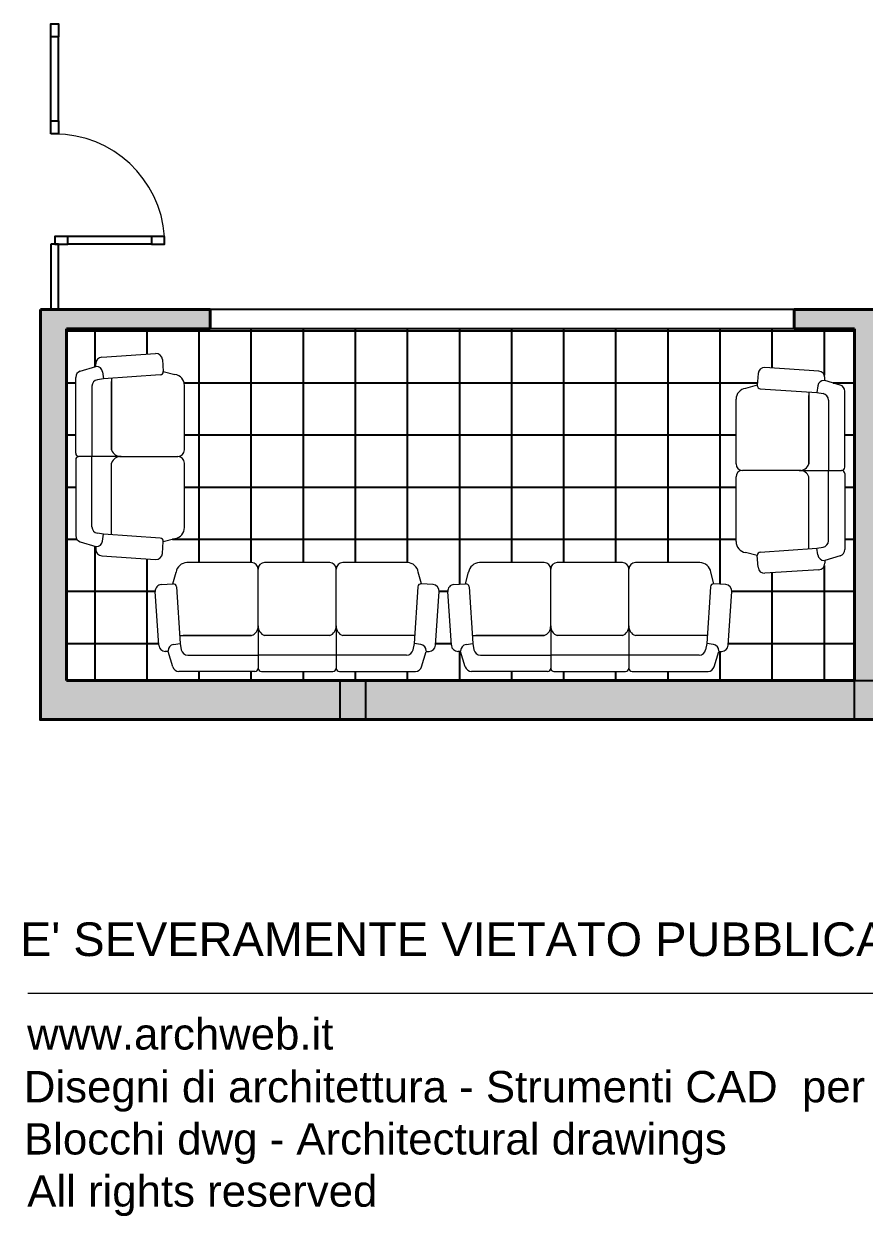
# Model space of a CAD drawing. Header units: millimetres. Extents: x 402.6 to 431.2, y 170 to 191.3.
# Drawn here: x 402.65 to 409.11, y 170 to 179.16 of the extents above; entities that cross this region are included whole.
import ezdxf

# ---------------------------------------------------------------- set-up
doc = ezdxf.new("R2010")
doc.units = ezdxf.units.MM
for name, color, linetype, lineweight in [('ARREDI attrezzature - furniture', 175, 'Continuous', 9), ('MURATURA sezioni - section wall', 7, 'Continuous', 40), ('PROIEZIONI finissime - fine lines', 251, 'Continuous', 9), ('SEZIONI medie - small section', 2, 'Continuous', 25), ('www.archweb.it - All rights reserved', 2, 'Continuous', 5)]:
    doc.layers.add(name, color=color, linetype=linetype, lineweight=lineweight)
doc.layers.add('MURATURE tratteggi - hatch wall', color=253, linetype='Continuous', true_color=0xa8a8a8)
doc.layers.add('VETRATE sezioni - windows sections', color=171, linetype='Continuous', true_color=0x4d79ff)
doc.layers.add('PAVIMENTI - flooring', color=250, linetype='Continuous')
doc.layers.add('PILASTRI - structure', color=7, linetype='Continuous', plot=False)
doc.styles.get("Standard").update_dxf_attribs({"font": 'arial.ttf'})

msp = doc.modelspace()

# ---------------------------------------------------------------- hatches: boundary and pattern name
at = {"layer": 'MURATURE tratteggi - hatch wall'}
h = msp.add_hatch(color=256, dxfattribs=at)
h.dxf.hatch_style = 1
h.paths.add_polyline_path([(413.0307, 188.3044), (412.7807, 188.3044), (412.7808, 188.0544), (412.8261, 188.0544), (412.8261, 179.8069), (409.8212, 179.8069), (409.8212, 180.5001), (409.6315, 180.5001), (409.6315, 180.3501), (409.6712, 180.3501), (409.6712, 179.6569), (416.6745, 179.6569), (416.6745, 180.0388), (416.7256, 180.0388), (416.7256, 180.1888), (416.5245, 180.1888), (416.5245, 179.8069), (414.5261, 179.8069), (414.5261, 180.3069), (414.3761, 180.3069), (414.3761, 179.8069), (412.9761, 179.8069), (412.9761, 181.0069), (415.6169, 181.0069), (415.6169, 181.1569), (412.9761, 181.1569), (412.9761, 188.0544), (413.0308, 188.0544)])
h.paths.add_polyline_path([(408.0307, 188.3044), (407.7807, 188.3044), (407.7808, 188.0544), (407.8212, 188.0544), (407.8212, 188.0045), (407.9712, 188.0045), (407.9712, 188.0544), (408.0308, 188.0544)])
h.paths.add_polyline_path([(407.9712, 187.0995), (407.8212, 187.0995), (407.8212, 185.0826), (407.7713, 185.0826), (407.7713, 184.9826), (407.8212, 184.9826), (407.8212, 179.6569), (408.0712, 179.6569), (408.0712, 180.3501), (408.1015, 180.3501), (408.1015, 180.5001), (407.9712, 180.5001)])
h.paths.add_polyline_path([(403.0308, 188.0444), (403.5157, 188.0444), (403.5157, 188.3045), (402.7808, 188.3045), (402.7808, 179.6568), (403.0308, 179.6568), (403.0308, 184.9825), (406.8663, 184.9826), (406.8663, 185.0826), (403.0308, 185.0826)])
h.paths.add_polyline_path([(419.4809, 188.3444), (416.9987, 188.3444), (416.9987, 188.0444), (417.8309, 188.0444), (417.8309, 180.1888), (417.7006, 180.1888), (417.7006, 180.0388), (417.8309, 180.0388), (417.8309, 179.6569), (421.3309, 179.6569), (421.3309, 179.8069), (419.6809, 179.8069), (419.6809, 180.3069), (419.5309, 180.3069), (419.5309, 179.8069), (418.1309, 179.8069), (418.1309, 181.0069), (419.6809, 181.0069), (419.6809, 181.1569), (418.1309, 181.1569), (418.1309, 183.1569), (421.3309, 183.1569), (421.3309, 183.3069), (418.1309, 183.3069), (418.1309, 188.0444), (419.4809, 188.0444)])
h.paths.add_polyline_path([(423.6434, 188.3444), (420.9809, 188.3444), (420.9809, 188.0444), (422.3309, 188.0444), (422.3309, 179.9569), (422.4809, 179.9569), (422.4809, 188.0444), (423.6434, 188.0444)])
h.paths.add_polyline_path([(427.8184, 188.3444), (425.1434, 188.3444), (425.1434, 188.0444), (426.3059, 188.0444), (426.3059, 183.3069), (423.4809, 183.3069), (423.4809, 183.1569), (426.3059, 183.1569), (426.3059, 181.1569), (424.7559, 181.1569), (424.7559, 181.0069), (426.3059, 181.0069), (426.3059, 179.8069), (424.9059, 179.8069), (424.9059, 180.3069), (424.7559, 180.3069), (424.7559, 179.8069), (423.5309, 179.8069), (423.5309, 179.6569), (428.6549, 179.6569), (428.6549, 179.8069), (428.0059, 179.8069), (428.0059, 180.3069), (427.8559, 180.3069), (427.8559, 179.8069), (426.4559, 179.8069), (426.4559, 181.0069), (428.0059, 181.0069), (428.0059, 181.1569), (426.4559, 181.1569), (426.4559, 183.1569), (429.6809, 183.1569), (429.6809, 183.3069), (426.4559, 183.3069), (426.4559, 188.0444), (427.8184, 188.0444)])
h.paths.add_polyline_path([(430.9809, 188.3444), (429.3184, 188.3444), (429.3184, 188.0444), (430.6809, 188.0444), (430.6809, 179.8069), (429.6549, 179.8069), (429.6549, 179.6569), (430.9809, 179.6569)])
h.paths.add_polyline_path([(430.9809, 176.9651), (427.3553, 176.9651), (427.3553, 176.8151), (430.6809, 176.8151), (430.6809, 174.1151), (427.7309, 174.1151), (427.7309, 175.9651), (427.5809, 175.9651), (427.5809, 174.1151), (426.4309, 174.1151), (426.4309, 175.8151), (426.8869, 175.8151), (426.8869, 175.9651), (426.4309, 175.9651), (426.4309, 176.8151), (426.5053, 176.8151), (426.5053, 176.9651), (421.8309, 176.9651), (421.8309, 176.8151), (426.2809, 176.8151), (426.2809, 174.1151), (420.1309, 174.1151), (420.1309, 174.5151), (419.9809, 174.5151), (419.9809, 174.1151), (418.1309, 174.1151), (418.1309, 175.6151), (419.9809, 175.6151), (419.9809, 175.4151), (420.1309, 175.4151), (420.1309, 176.9651), (417.8309, 176.9651), (417.8309, 175.9651), (415.9794, 175.9651), (415.9794, 175.8151), (417.8309, 175.8151), (417.8309, 174.1151), (413.5809, 174.1151), (413.5809, 176.8151), (416.6294, 176.8151), (416.6294, 176.9651), (410.3824, 176.9651), (410.3824, 176.8151), (413.4309, 176.8151), (413.4309, 174.1151), (409.1809, 174.1151), (409.1809, 175.8151), (411.0324, 175.8151), (411.0324, 175.9651), (409.1809, 175.9651), (409.1809, 176.9651), (408.5676, 176.9651), (408.5676, 176.8151), (409.0309, 176.8151), (409.0309, 174.1151), (402.9808, 174.1151), (402.9808, 176.8151), (404.0845, 176.8151), (404.0845, 176.9651), (402.7808, 176.9651), (402.7808, 173.8151), (430.9809, 173.8151)])
h.paths.add_polyline_path([(419.8309, 176.7651), (419.8309, 175.9151), (418.1309, 175.9151), (418.1309, 176.7651)], flags=16)
at = {"layer": 'PAVIMENTI - flooring'}
h = msp.add_hatch(dxfattribs=at)
h.set_pattern_fill('_USER', color=256, scale=0.4, angle=90, double=1, pattern_type=0)
h.set_pattern_definition([(90, (0, 0), (-0.4, 0), []), (180, (0, 0), (0, -0.4), [])])
h.paths.add_polyline_path([(409.0309, 176.8151), (408.5676, 176.8151), (404.0845, 176.8151), (402.9808, 176.8151), (402.9808, 174.1151), (409.0309, 174.1151)])
h.paths.add_polyline_path([(403.8869, 175.8851, -0.414214), (403.8369, 175.8351, -0.414214), (403.8869, 175.7851), (403.8869, 175.289, -0.372588), (403.8141, 175.2049), (403.724, 175.1817), (403.718, 175.0915, -0.414214), (403.6648, 175.0449), (403.2521, 175.0724, -0.394867), (403.2054, 175.1223), (403.2054, 175.1435), (403.0873, 175.1795, -0.33005), (403.0519, 175.2273), (403.0519, 175.8101, -0.414214), (403.0769, 175.8351, -0.414214), (403.0519, 175.8601), (403.0519, 176.4428, -0.33005), (403.0873, 176.4907), (403.2054, 176.5267), (403.2054, 176.5479, -0.394867), (403.2521, 176.5978), (403.6648, 176.6253, -0.414214), (403.718, 176.5787), (403.724, 176.4885), (403.8141, 176.4653, -0.372588), (403.8869, 176.3812)], flags=16)
h.paths.add_polyline_path([(403.4019, 175.8351, -0.020175), (403.3957, 175.8351, 0.302776), (403.3269, 175.7851), (403.3269, 175.2335), (403.2666, 175.2375), (403.2186, 175.2456, -0.366122), (403.1769, 175.2949), (403.1769, 175.8351), (403.1769, 176.3753, -0.366122), (403.2186, 176.4246), (403.2666, 176.4327), (403.3269, 176.4367), (403.3269, 175.8851, 0.302776), (403.3957, 175.8351, -0.020175)], flags=0)
h.paths.add_polyline_path([(405.0024, 175.02, -0.414214), (405.0524, 174.97, -0.414214), (405.1024, 175.02), (405.5985, 175.02, -0.372588), (405.6826, 174.9472), (405.7059, 174.8571), (405.7961, 174.8511, -0.414214), (405.8426, 174.7979), (405.8151, 174.3852, -0.394867), (405.7653, 174.3385), (405.744, 174.3385), (405.708, 174.2204, -0.33005), (405.6602, 174.185), (405.0774, 174.185, -0.414214), (405.0524, 174.21, -0.414214), (405.0274, 174.185), (404.4774, 174.185, -0.414214), (404.4524, 174.21, -0.414214), (404.4274, 174.185), (403.8447, 174.185, -0.33005), (403.7968, 174.2204), (403.7609, 174.3385), (403.7396, 174.3385, -0.394867), (403.6897, 174.3852), (403.6622, 174.7979, -0.414214), (403.7088, 174.8511), (403.799, 174.8571), (403.8222, 174.9472, -0.372588), (403.9064, 175.02), (404.4024, 175.02, -0.414214), (404.4524, 174.97, -0.414214), (404.5024, 175.02)], flags=16)
h.paths.add_polyline_path([(404.4524, 174.535, -0.020175), (404.4524, 174.5288, 0.302776), (404.5024, 174.46), (405.0024, 174.46, 0.302776), (405.0524, 174.5288, -0.020175), (405.0524, 174.535, -0.020175), (405.0524, 174.5288, 0.302776), (405.1024, 174.46), (405.654, 174.46), (405.65, 174.3997), (405.6419, 174.3517, -0.366122), (405.5926, 174.31), (404.4524, 174.31), (403.9122, 174.31, -0.366122), (403.8629, 174.3517), (403.8548, 174.3997), (403.8508, 174.46), (404.4024, 174.46, 0.302776), (404.4524, 174.5288, -0.020175)], flags=0)
h.paths.add_polyline_path([(405.9556, 174.8511), (406.0458, 174.8571), (406.069, 174.9472, -0.372588), (406.1531, 175.02), (406.6492, 175.02, -0.414214), (406.6992, 174.97, -0.414214), (406.7492, 175.02), (407.2492, 175.02, -0.414214), (407.2992, 174.97, -0.414214), (407.3492, 175.02), (407.8453, 175.02, -0.372588), (407.9294, 174.9472), (407.9526, 174.8571), (408.0429, 174.8511, -0.414214), (408.0894, 174.7979), (408.0619, 174.3852, -0.394867), (408.012, 174.3385), (407.9908, 174.3385), (407.9548, 174.2204, -0.33005), (407.907, 174.185), (407.3242, 174.185, -0.414214), (407.2992, 174.21, -0.414214), (407.2742, 174.185), (406.7242, 174.185, -0.414214), (406.6992, 174.21, -0.414214), (406.6742, 174.185), (406.0915, 174.185, -0.33005), (406.0436, 174.2204), (406.0077, 174.3385), (405.9864, 174.3385, -0.394867), (405.9365, 174.3852), (405.909, 174.7979, -0.414214)], flags=16)
h.paths.add_polyline_path([(406.0976, 174.46), (406.6492, 174.46, 0.302776), (406.6992, 174.5288, -0.020175), (406.6992, 174.535, -0.020175), (406.6992, 174.5288, 0.302776), (406.7492, 174.46), (407.2492, 174.46, 0.302776), (407.2992, 174.5288, -0.020175), (407.2992, 174.535, -0.020175), (407.2992, 174.5288, 0.302776), (407.3492, 174.46), (407.9008, 174.46), (407.8968, 174.3997), (407.8887, 174.3517, -0.366122), (407.8394, 174.31), (406.6992, 174.31), (406.159, 174.31, -0.366122), (406.1097, 174.3517), (406.1016, 174.3997)], flags=0)
h.paths.add_polyline_path([(408.1221, 176.2743, -0.372588), (408.1949, 176.3584), (408.2849, 176.3817), (408.2909, 176.4719, -0.414214), (408.3441, 176.5185), (408.7568, 176.491, -0.394867), (408.8035, 176.4411), (408.8035, 176.4198), (408.9216, 176.3838, -0.33005), (408.9571, 176.336), (408.9571, 175.7533, -0.414214), (408.9321, 175.7283, -0.414214), (408.9571, 175.7033), (408.9571, 175.1205, -0.33005), (408.9216, 175.0727), (408.8035, 175.0367), (408.8035, 175.0154, -0.394867), (408.7568, 174.9655), (408.3441, 174.938, -0.414214), (408.2909, 174.9846), (408.2849, 175.0748), (408.1949, 175.0981, -0.372588), (408.1221, 175.1822), (408.1221, 175.6783, -0.414214), (408.1721, 175.7283, -0.414214), (408.1221, 175.7783)], flags=16)
h.paths.add_polyline_path([(408.6071, 175.7283, -0.020175), (408.6133, 175.7283, 0.302776), (408.6821, 175.7783), (408.6821, 176.3299), (408.7424, 176.3259), (408.7904, 176.3178, -0.366122), (408.8321, 176.2685), (408.8321, 175.7283), (408.8321, 175.188, -0.366122), (408.7904, 175.1387), (408.7424, 175.1306), (408.6821, 175.1266), (408.6821, 175.6783, 0.302776), (408.6133, 175.7283, -0.020175)], flags=0)

# ---------------------------------------------------------------- linework, layer by layer
at = {"layer": 'ARREDI attrezzature - furniture'}
for p, q in [((403.2521, 176.5978), (403.6648, 176.6253)), ((403.0873, 176.4907), (403.2054, 176.5267)), ((403.2054, 176.5267), (403.2054, 176.5479)), ((403.718, 176.5787), (403.7241, 176.4882)), ((408.7568, 176.491), (408.3441, 176.5185)), ((403.0519, 175.8601), (403.0519, 176.4428)), ((403.2666, 176.4327), (403.2186, 176.4246)), ((403.2585, 176.4844), (403.2666, 176.4327)), ((403.7008, 176.4616), (403.2666, 176.4327)), ((408.2909, 176.4719), (408.2849, 176.3814)), ((408.8035, 176.4198), (408.8035, 176.4411)), ((403.1769, 176.3753), (403.1769, 175.8351)), ((408.3082, 176.3548), (408.7424, 176.3259)), ((408.7504, 176.3776), (408.7424, 176.3259)), ((408.9216, 176.3838), (408.8035, 176.4198)), ((408.9571, 175.7533), (408.9571, 176.336)), ((408.7424, 176.3259), (408.7904, 176.3178)), ((408.8321, 176.2685), (408.8321, 175.7283)), ((403.0519, 175.8101), (403.0519, 175.2273)), ((403.4019, 175.8351), (403.0769, 175.8351)), ((403.4019, 175.8351), (403.0769, 175.8351)), ((403.1769, 175.2949), (403.1769, 175.8351)), ((408.6071, 175.7283), (408.9321, 175.7283)), ((408.6071, 175.7283), (408.9321, 175.7283)), ((408.8321, 175.188), (408.8321, 175.7283)), ((408.9571, 175.7033), (408.9571, 175.1205)), ((403.2666, 175.2375), (403.2186, 175.2456)), ((403.2585, 175.1858), (403.2666, 175.2375)), ((403.7008, 175.2086), (403.2666, 175.2375)), ((403.0873, 175.1795), (403.2054, 175.1435)), ((403.2054, 175.1435), (403.2054, 175.1223)), ((403.718, 175.0915), (403.7241, 175.182)), ((403.2521, 175.0724), (403.6648, 175.0449)), ((408.2909, 174.9846), (408.2849, 175.0751)), ((408.3082, 175.1017), (408.7424, 175.1306)), ((408.7424, 175.1306), (408.7904, 175.1387)), ((408.7504, 175.079), (408.7424, 175.1306)), ((408.9216, 175.0727), (408.8035, 175.0367)), ((408.7568, 174.9655), (408.3441, 174.938)), ((408.8035, 175.0367), (408.8035, 175.0154)), ((403.6897, 174.3852), (403.6622, 174.7979)), ((403.7088, 174.8511), (403.7993, 174.8572)), ((403.8259, 174.8339), (403.8548, 174.3997)), ((405.6789, 174.8339), (405.65, 174.3997)), ((405.7961, 174.8511), (405.7056, 174.8572)), ((405.8151, 174.3852), (405.8426, 174.7979)), ((405.9365, 174.3852), (405.909, 174.7979)), ((405.9556, 174.8511), (406.0461, 174.8572)), ((406.0727, 174.8339), (406.1016, 174.3997)), ((407.9257, 174.8339), (407.8968, 174.3997)), ((408.0429, 174.8511), (407.9523, 174.8572)), ((408.0619, 174.3852), (408.0894, 174.7979)), ((404.4524, 174.535), (404.4524, 174.21)), ((404.4524, 174.535), (404.4524, 174.21)), ((405.0524, 174.535), (405.0524, 174.21)), ((405.0524, 174.535), (405.0524, 174.21)), ((406.6992, 174.535), (406.6992, 174.21)), ((406.6992, 174.535), (406.6992, 174.21)), ((407.2992, 174.535), (407.2992, 174.21)), ((407.2992, 174.535), (407.2992, 174.21)), ((403.7609, 174.3385), (403.7396, 174.3385)), ((403.7968, 174.2204), (403.7609, 174.3385)), ((403.8031, 174.3916), (403.8548, 174.3997)), ((403.8548, 174.3997), (403.8629, 174.3517)), ((405.65, 174.3997), (405.6419, 174.3517)), ((405.7017, 174.3916), (405.65, 174.3997)), ((405.708, 174.2204), (405.744, 174.3385)), ((405.744, 174.3385), (405.7653, 174.3385)), ((406.0077, 174.3385), (405.9864, 174.3385)), ((406.0436, 174.2204), (406.0077, 174.3385)), ((406.0499, 174.3916), (406.1016, 174.3997)), ((406.1016, 174.3997), (406.1097, 174.3517)), ((407.8968, 174.3997), (407.8887, 174.3517)), ((407.9485, 174.3916), (407.8968, 174.3997)), ((407.9548, 174.2204), (407.9908, 174.3385)), ((407.9908, 174.3385), (408.012, 174.3385)), ((403.9122, 174.31), (404.4524, 174.31)), ((405.5926, 174.31), (404.4524, 174.31)), ((406.159, 174.31), (406.6992, 174.31)), ((407.8394, 174.31), (406.6992, 174.31)), ((404.4274, 174.185), (403.8447, 174.185)), ((404.4774, 174.185), (405.0274, 174.185)), ((405.0774, 174.185), (405.6602, 174.185)), ((406.6742, 174.185), (406.0915, 174.185)), ((406.7242, 174.185), (407.2742, 174.185)), ((407.3242, 174.185), (407.907, 174.185))]:
    msp.add_line(p, q, dxfattribs=at)
at = {"layer": 'ARREDI attrezzature - furniture', "lineweight": 20}
for p, q in [((403.3269, 176.4367), (403.3269, 175.8851)), ((403.724, 176.4885), (403.8141, 176.4653)), ((403.3269, 175.8851), (403.3269, 176.4101)), ((403.8869, 175.8851), (403.8869, 176.3812)), ((408.2849, 176.3817), (408.1949, 176.3584)), ((408.6821, 176.3299), (408.6821, 175.7783)), ((408.1221, 175.7783), (408.1221, 176.2743)), ((408.6821, 175.7783), (408.6821, 176.3033)), ((403.3269, 175.2335), (403.3269, 175.7851)), ((403.4019, 175.8351), (403.8369, 175.8351)), ((403.8869, 175.289), (403.8869, 175.7851)), ((408.6071, 175.7283), (408.1721, 175.7283)), ((408.1221, 175.1822), (408.1221, 175.6783)), ((408.6821, 175.1266), (408.6821, 175.6783)), ((403.724, 175.1817), (403.8141, 175.2049)), ((408.2849, 175.0748), (408.1949, 175.0981)), ((404.4024, 175.02), (403.9064, 175.02)), ((404.4524, 174.535), (404.4524, 174.97)), ((405.0024, 175.02), (404.5024, 175.02)), ((405.0524, 174.535), (405.0524, 174.97)), ((405.5985, 175.02), (405.1024, 175.02)), ((406.6492, 175.02), (406.1531, 175.02)), ((406.6992, 174.535), (406.6992, 174.97)), ((407.2492, 175.02), (406.7492, 175.02)), ((407.2992, 174.535), (407.2992, 174.97)), ((407.8453, 175.02), (407.3492, 175.02)), ((403.799, 174.8571), (403.8222, 174.9472)), ((405.7059, 174.8571), (405.6826, 174.9472)), ((406.0458, 174.8571), (406.069, 174.9472)), ((407.9526, 174.8571), (407.9294, 174.9472)), ((403.8508, 174.46), (404.4024, 174.46)), ((404.4024, 174.46), (403.8774, 174.46)), ((405.0024, 174.46), (404.5024, 174.46)), ((405.654, 174.46), (405.1024, 174.46)), ((406.0976, 174.46), (406.6492, 174.46)), ((406.6492, 174.46), (406.1242, 174.46)), ((407.2492, 174.46), (406.7492, 174.46)), ((407.9008, 174.46), (407.3492, 174.46))]:
    msp.add_line(p, q, dxfattribs=at)
at = {"layer": 'ARREDI attrezzature - furniture'}
for centre, radius, start, end in [((403.6681, 176.5754), 0.05, 3.8102, 93.8102), ((403.2554, 176.5479), 0.05, 93.8102, 180), ((403.2091, 176.4767), 0.05, 8.89979, 90), ((408.3408, 176.4686), 0.05, 86.1898, 176.1898), ((403.1019, 176.4428), 0.05, 106.93811, 180), ((403.2269, 176.3753), 0.05, 99.56488, 180), ((403.6991, 176.4866), 0.025, 273.8102, 3.8102), ((408.7535, 176.4411), 0.05, 0, 86.1898), ((408.3098, 176.3797), 0.025, 176.1898, 266.1898), ((408.7998, 176.3698), 0.05, 90, 171.10021), ((408.9071, 176.336), 0.05, 360, 73.06189), ((408.7821, 176.2685), 0.05, 360, 80.43512), ((403.0769, 175.8601), 0.025, 180, 270), ((403.0769, 175.8101), 0.025, 90, 180), ((408.9321, 175.7533), 0.025, 270, 0), ((408.9321, 175.7033), 0.025, 0, 90), ((403.2269, 175.2949), 0.05, 180, 260.43512), ((403.1019, 175.2273), 0.05, 180, 253.06189), ((403.2091, 175.1935), 0.05, 270, 351.10021), ((403.6991, 175.1836), 0.025, 356.1898, 86.1898), ((408.7821, 175.188), 0.05, 279.56488, 0), ((403.2554, 175.1223), 0.05, 180, 266.1898), ((403.6681, 175.0948), 0.05, 266.1898, 356.1898), ((408.3098, 175.0768), 0.025, 93.8102, 183.8102), ((408.7998, 175.0867), 0.05, 188.89979, 270), ((408.9071, 175.1205), 0.05, 286.93811, 0), ((408.3408, 174.9879), 0.05, 183.8102, 273.8102), ((408.7535, 175.0154), 0.05, 273.8102, 0), ((403.7121, 174.8012), 0.05, 93.8102, 183.8102), ((403.8009, 174.8322), 0.025, 3.8102, 93.8102), ((405.7039, 174.8322), 0.025, 86.1898, 176.1898), ((405.7927, 174.8012), 0.05, 356.1898, 86.1898), ((405.9589, 174.8012), 0.05, 93.8102, 183.8102), ((406.0477, 174.8322), 0.025, 3.8102, 93.8102), ((407.9507, 174.8322), 0.025, 86.1898, 176.1898), ((408.0395, 174.8012), 0.05, 356.1898, 86.1898), ((403.7396, 174.3885), 0.05, 183.8102, 270), ((403.8109, 174.3422), 0.05, 98.89979, 180), ((403.9122, 174.36), 0.05, 189.56488, 270), ((405.5926, 174.36), 0.05, 270, 350.43512), ((405.694, 174.3422), 0.05, 0, 81.10021), ((405.7653, 174.3885), 0.05, 270, 356.1898), ((405.9864, 174.3885), 0.05, 183.8102, 270), ((406.0577, 174.3422), 0.05, 98.89979, 180), ((406.159, 174.36), 0.05, 189.56488, 270), ((407.8394, 174.36), 0.05, 270, 350.43512), ((407.9408, 174.3422), 0.05, 0, 81.10021), ((408.012, 174.3885), 0.05, 270, 356.1898), ((403.8447, 174.235), 0.05, 196.93811, 270), ((404.4274, 174.21), 0.025, 270, 0), ((404.4774, 174.21), 0.025, 180, 270), ((405.0274, 174.21), 0.025, 270, 0), ((405.0774, 174.21), 0.025, 180, 270), ((405.6602, 174.235), 0.05, 270, 343.06189), ((406.0915, 174.235), 0.05, 196.93811, 270), ((406.6742, 174.21), 0.025, 270, 0), ((406.7242, 174.21), 0.025, 180, 270), ((407.2742, 174.21), 0.025, 270, 0), ((407.3242, 174.21), 0.025, 180, 270), ((407.907, 174.235), 0.05, 270, 343.06189)]:
    msp.add_arc(centre, radius, start, end, dxfattribs=at)
at = {"layer": 'ARREDI attrezzature - furniture', "lineweight": 20}
for centre, radius, start, end in [((403.8019, 176.3812), 0.085, 360, 81.73925), ((408.2071, 176.2743), 0.085, 98.26075, 180), ((403.3988, 175.9117), 0.0767, 200.30826, 272.31161), ((403.3988, 175.9117), 0.0767, 200.30826, 272.31161), ((403.8369, 175.8851), 0.05, 270, 0), ((403.3988, 175.7585), 0.0767, 87.68839, 159.69174), ((403.8369, 175.7851), 0.05, 360, 90), ((408.1721, 175.7783), 0.05, 180, 270), ((408.1721, 175.6783), 0.05, 90, 180), ((408.6102, 175.8049), 0.0767, 267.68839, 339.69174), ((408.6102, 175.8049), 0.0767, 267.68839, 339.69174), ((408.6102, 175.6516), 0.0767, 20.30826, 92.31161), ((403.8019, 175.289), 0.085, 278.26075, 0), ((408.2071, 175.1822), 0.085, 180, 261.73925), ((403.9064, 174.935), 0.085, 90, 171.73925), ((404.4024, 174.97), 0.05, 0, 90), ((404.5024, 174.97), 0.05, 90, 180), ((405.0024, 174.97), 0.05, 0, 90), ((405.1024, 174.97), 0.05, 90, 180), ((405.5985, 174.935), 0.085, 8.26075, 90), ((406.1531, 174.935), 0.085, 90, 171.73925), ((406.6492, 174.97), 0.05, 0, 90), ((406.7492, 174.97), 0.05, 90, 180), ((407.2492, 174.97), 0.05, 0, 90), ((407.3492, 174.97), 0.05, 90, 180), ((407.8453, 174.935), 0.085, 8.26075, 90), ((404.3758, 174.5319), 0.0767, 290.30826, 2.31161), ((404.3758, 174.5319), 0.0767, 290.30826, 2.31161), ((404.529, 174.5319), 0.0767, 177.68839, 249.69174), ((404.9758, 174.5319), 0.0767, 290.30826, 2.31161), ((405.129, 174.5319), 0.0767, 177.68839, 249.69174), ((406.6226, 174.5319), 0.0767, 290.30826, 2.31161), ((406.6226, 174.5319), 0.0767, 290.30826, 2.31161), ((406.7758, 174.5319), 0.0767, 177.68839, 249.69174), ((407.2226, 174.5319), 0.0767, 290.30826, 2.31161), ((407.3758, 174.5319), 0.0767, 177.68839, 249.69174)]:
    msp.add_arc(centre, radius, start, end, dxfattribs=at)
at = {"layer": 'MURATURA sezioni - section wall'}
for p, q in [((404.0845, 176.9651), (402.7808, 176.9651)), ((404.0845, 176.9651), (404.0845, 176.8151)), ((409.1809, 176.9651), (408.5676, 176.9651)), ((408.5676, 176.9651), (408.5676, 176.8151)), ((404.0845, 176.8151), (402.9808, 176.8151)), ((402.9808, 174.1151), (402.9808, 176.8151)), ((409.0309, 176.8151), (408.5676, 176.8151)), ((409.0309, 174.1151), (409.0309, 176.8151)), ((402.9808, 174.1151), (409.0309, 174.1151))]:
    msp.add_line(p, q, dxfattribs=at)
msp.add_lwpolyline([(402.7808, 176.9651), (402.7808, 173.8151), (430.9809, 173.8151)], dxfattribs=at)
at = {"layer": 'PAVIMENTI - flooring'}
for p, q in [((408.5676, 176.9651), (404.0845, 176.9651)), ((408.5676, 176.8151), (404.0845, 176.8151))]:
    msp.add_line(p, q, dxfattribs=at)
at = {"layer": 'PILASTRI - structure'}
for points in [[(405.0809, 173.8151), (405.2809, 173.8151), (405.2809, 174.1151), (405.0809, 174.1151)], [(409.2309, 173.8151), (409.0309, 173.8151), (409.0309, 174.1151), (409.2309, 174.1151)]]:
    msp.add_lwpolyline(points, close=True, dxfattribs=at)
at = {"layer": 'PROIEZIONI finissime - fine lines'}
msp.add_arc((402.8912, 177.4659), 0.8451, 3.98881, 89.97304, dxfattribs=at)
at = {"layer": 'SEZIONI medie - small section'}
for p, q in [((402.8607, 177.4647), (402.8607, 176.9651)), ((402.9207, 177.4647), (402.8607, 177.4647)), ((402.9207, 176.9651), (402.9207, 177.4647))]:
    msp.add_line(p, q, dxfattribs=at)
for points in [[(402.8607, 179.0572), (402.8607, 179.1572), (402.9207, 179.1572), (402.9207, 179.0572), (402.8607, 179.0572)], [(402.8607, 178.3137), (402.8607, 178.4137), (402.9207, 178.4137), (402.9207, 178.3137), (402.8607, 178.3137)], [(402.9907, 177.5247), (402.8907, 177.5247), (402.8907, 177.4647), (402.9907, 177.4647), (402.9907, 177.5247)], [(403.7342, 177.5247), (403.6342, 177.5247), (403.6342, 177.4647), (403.7342, 177.4647), (403.7342, 177.5247)]]:
    msp.add_lwpolyline(points, dxfattribs=at)
at = {"layer": 'VETRATE sezioni - windows sections'}
for p, q in [((402.8607, 178.4137), (402.8607, 179.0572)), ((402.9207, 178.4137), (402.9207, 179.0572)), ((403.6342, 177.5247), (402.9907, 177.5247)), ((403.6342, 177.4647), (402.9907, 177.4647))]:
    msp.add_line(p, q, dxfattribs=at)
at = {"layer": 'www.archweb.it - All rights reserved', "color": 253}
msp.add_line((402.6858, 171.7148), (431.2128, 171.7148), dxfattribs=at)

# ---------------------------------------------------------------- texts
at = {"layer": 'www.archweb.it - All rights reserved', "color": 7}
msp.add_text("E' SEVERAMENTE VIETATO PUBBLICARE I CONTENUTI DI QUESTO FILE SU ALTRI SITI WEB", height=0.258108, dxfattribs=at).set_placement((402.6244, 171.9993))
at = {"layer": 'www.archweb.it - All rights reserved', "color": 251}
for s, p in [('www.archweb.it', (402.6788, 171.2812)), ('Disegni di architettura - Strumenti CAD  per la progettazione', (402.6539, 170.8763)), ('Blocchi dwg - Architectural drawings', (402.6552, 170.4754)), ('All rights reserved', (402.6798, 170.0746))]:
    msp.add_text(s, height=0.240509, dxfattribs=at).set_placement(p)

doc.saveas('drawing.dxf')
